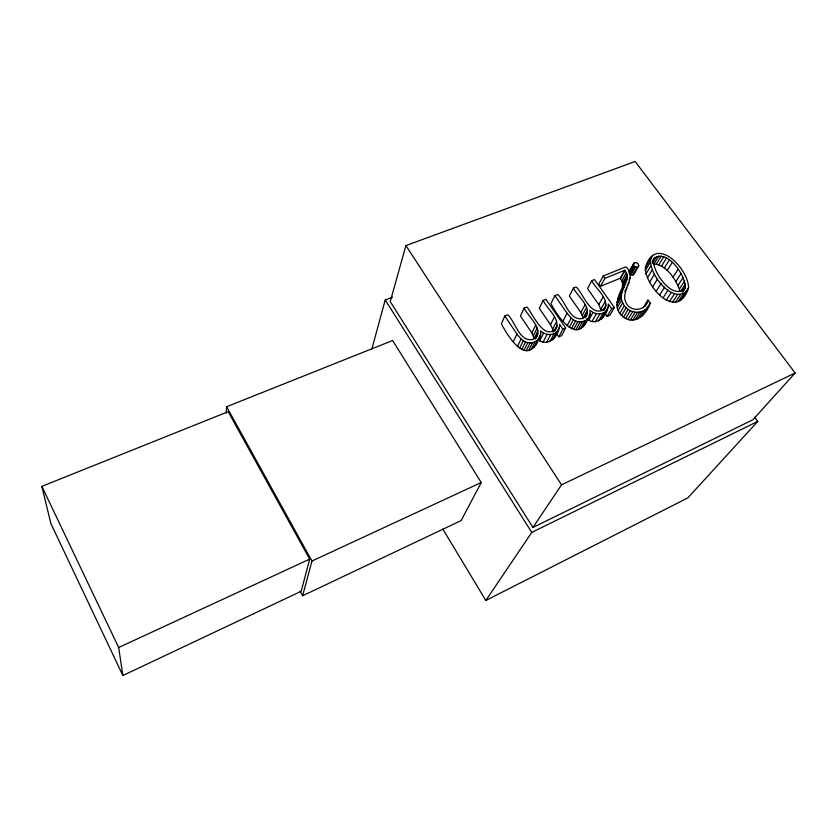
<?xml version="1.0" encoding="UTF-8"?>
<svg xmlns="http://www.w3.org/2000/svg" width="837" height="837" viewBox="0 0 837 837"><rect width="100%" height="100%" fill="white"/><g stroke="black" fill="none" stroke-linecap="round" stroke-linejoin="round"><path stroke-width="1.26" d="M633.316 263.969L633.735 265.789L635.555 267.097L637.616 267.045L638.767 265.779L638.254 263.958L636.507 262.692L634.446 262.703L628.723 271.983M688.558 287.719C688.61 268.74 654.921 233.523 645.317 267.84C645.473 287.237 678.075 321.931 688.558 287.719L685.974 291.611M687.669 290.24C672.352 305.955 646.865 271.899 650.966 257.398M648.905 305.756C642.91 316.03 626.808 313.362 622.749 302.753C616.304 291.726 633.044 280.541 624.747 270.257L604.879 278.344L600.516 286.306L598.863 283.984L603.205 276.001L625.877 266.794C637.574 277.204 620.782 290.02 625.553 301.634C629.319 312.661 646.112 311.531 647.964 300.044L650.182 303.099C647.2 314.001 634.467 325.698 623.492 317.139C610.142 307.305 620.73 290.041 626.944 279.401M586.695 318.751C596.823 327.581 608.813 314.66 608.3 303.977L611.627 308.675L607.139 316.428L604.502 312.693M537.72 339.33C548.109 348.318 560.005 335.281 559.534 324.348L562.841 329.171L558.781 336.851L556.166 333.021M226.157 413.133L226.618 406.74L392.637 340.523L481.244 482.52L461.156 520.572L302.628 595.766L300.138 591.173M622.372 287.321L622.529 282.822L620.217 278.24L624.747 270.257M603.655 310.548C611.46 299.792 595.798 289.309 591.769 280.646L594.49 279.548L614.358 307.524L609.849 315.277L607.139 316.428M554.816 331.044C562.579 319.943 547.22 309.47 543.108 300.42L545.933 299.28L565.676 327.989L561.585 335.668L558.781 336.851M309.669 559.126L301.226 591.246L122.872 675.522L50.89 523.596L41.85 486.36L228.187 411.678L309.669 559.126L118.676 647.514L122.872 675.522M604.921 308.33C591.508 319.661 582.95 292.919 576.18 286.986L573.439 288.095C576.829 295.754 595.264 309.638 583.515 318.238C569.735 322.36 565.414 301.09 557.693 294.498L554.889 295.639L550.966 303.559C555.37 312.808 576.097 344.886 585.91 321.398M585.105 324.39L589.405 316.658L590.2 313.655L589.97 310.265C594.626 314.785 603.487 315.549 607.317 309.627M684.99 288.545C687.01 276.346 666.566 247.281 653.509 259.125C651.573 270.801 672.132 300.901 684.99 288.545L683.065 291.454M302.628 595.766L311.95 561.041L226.618 406.74M371.858 349.008L385.229 299.97L392.543 297.166M405.924 245.576L390.241 301.602L532.939 527.456L752.85 419.797L795.15 372.999L635.137 161.478L405.924 245.576L561.533 484.853L532.939 527.456M556.772 327.309C544.803 343.128 532.395 313.069 526.933 307.001L524.088 308.152C527.592 316.02 545.933 330.521 533.713 339.131C519.62 343.473 515.425 321.586 507.735 314.796L504.826 315.978L501.373 323.825C506.259 333.356 524.945 365.204 536.548 343.076M535.952 345.126L539.802 337.478L540.702 334.382L540.535 330.897C545.326 335.616 554.418 336.192 558.384 330.176M602.87 317.38L603.718 314.848M682.5 298.003L683.39 295.503M554.366 337.855L555.308 335.25M524.088 308.152L520.457 316.03L531.861 332.938L534.111 338.514L537.929 330.814M513.311 341.747L516.921 334.047L504.826 315.978M517.392 346.675L521.053 339.006L516.921 334.047M644.061 313.477L650.182 303.099M519.547 348.391L523.23 340.732L521.053 339.006M543.108 300.42L539.29 308.33L550.474 324.683L552.702 329.087L553.058 332.163M521.765 349.594L525.469 341.956C530.491 344.049 537.072 342.323 539.802 337.478M531.861 332.938L535.649 325.195M524.046 350.295L527.781 342.668M533.347 335.7L537.155 327.978M526.4 350.504L530.156 342.877M528.817 350.19L532.594 342.574M535.23 339.006L537.95 333.524M536.119 338.096L537.208 335.909M531.286 349.385L535.094 341.758M534.079 347.627L537.919 340M538.494 338.765L540.702 334.382M539.76 340.785L543.631 333.105M634.54 266.595L629.926 274.588L632.971 275.028L634.08 272.883M550.474 324.683L554.418 316.909M543.171 342.051L547.084 334.382M573.439 288.095L569.359 296.036L580.847 312.525L583.169 317.955L587.428 310.182M552.702 329.087L556.689 321.345M546.676 342.302L550.62 334.643M554.314 330.981L557.17 325.467M549.982 341.486L553.968 333.827M552.598 339.927L556.605 332.268M557.034 331.944L559.325 327.549M562.998 321.021L567.067 313.237L554.889 295.639M567.078 325.823L571.2 318.081L567.067 313.237M591.769 280.646L587.522 288.619L598.769 304.563L601.322 310.841M569.212 327.497L573.355 319.765L571.2 318.081M571.399 328.679L575.563 320.958C580.397 322.998 586.831 321.418 589.405 316.658M580.847 312.525L585.073 304.71M573.638 329.37L577.833 321.659M582.353 315.214L586.611 307.42M575.929 329.579L580.146 321.868M578.273 329.286L582.51 321.586M585.073 317.244L587.511 312.808M585.628 317.338L586.842 315.12M580.658 328.512L584.917 320.801M588.976 315.863L590.2 313.655M583.347 326.817L587.626 319.096M588.714 320.184L593.035 312.431M598.769 304.563L603.163 296.727M592.062 321.418L596.425 313.676M601.039 308.853L605.465 301.038M595.473 321.68L599.867 313.948M620.499 278.627L625.03 270.654M602.86 310.611L606.03 305.055M603.78 310.171L605.674 306.834M598.675 320.895L603.1 313.164M621.797 280.782L626.348 272.82M601.186 319.399L608.175 307.085M622.529 282.822L627.091 274.871M629.278 271.889L634.446 262.703M622.707 284.946L627.279 277.005M629.131 273.793L633.735 265.789M619.495 294.739L624.057 286.861M630.931 275.08L635.555 267.097M617.696 299.196L622.247 291.349M629.152 279.788L630.303 277.811M616.859 302.481L621.41 294.655M632.971 275.028L637.616 267.045M627.175 285.825L629.142 282.435M633.735 274.526L638.767 265.779M616.754 305.16L621.316 297.344M624.831 291.443L626.798 288.064M617.151 307.817L621.724 300.023M618.156 310.527L622.749 302.753M645.317 267.84L650.056 259.826M650.286 259.48L652.672 255.463M619.861 313.352L624.465 305.599M645.201 270.769L649.951 262.776M652.305 261.562L654.691 257.555M645.892 274.138L650.652 266.176M652.326 263.467L656.522 256.446M621.567 315.423L626.202 307.692M658.792 255.881L653.979 263.906C667.476 265.507 676.17 279.903 680.314 291.726L685.451 283.921M623.492 317.139L628.148 309.408M647.367 277.926L652.159 269.974M656.365 263.979L661.209 255.965M625.626 318.468L630.303 310.757M658.897 264.701L663.762 256.697M649.648 282.1L654.471 274.191M627.97 319.431L632.667 311.73M661.575 266.072L666.472 258.078M630.407 319.985L635.126 312.285M652.745 286.693L657.6 278.805M664.348 268.049L669.276 260.077M632.835 320.079L637.585 312.389M635.252 319.724L640.023 312.034M643.14 307.796L647.964 300.044M644.793 306.321L646.855 303.004M667.162 270.592L672.121 262.63M637.658 318.928L642.45 311.228M656.25 291.192L661.157 283.345M640.232 317.516L645.045 309.826M642.366 315.706L647.2 307.995M659.682 294.948L664.63 287.133M672.927 277.382L677.96 269.472M663.019 297.951L667.999 290.157M675.846 281.598L680.899 273.72M666.262 300.201L671.284 292.416M678.043 285.386L683.138 277.539M669.422 301.676L674.465 293.913M679.539 288.765L684.656 280.939M672.467 302.387L677.551 294.645M682.343 291.328L685.545 286.453M675.417 302.345L680.523 294.593M682.49 292.113L683.777 290.167M678.252 301.529L683.39 293.777M680.784 300.012L685.942 292.259M442.825 529.047L485.816 600.474L531.767 532.416L757.778 421.398L754.692 417.192M757.778 421.398L687.92 497.827L485.816 600.474M561.533 484.853L795.15 372.999M311.95 561.041L481.244 482.52M562.841 329.171L565.676 327.989M611.627 308.675L614.358 307.524M600.516 286.306L620.217 278.24M629.842 270.717L630.826 270.518M573.355 319.765L575.563 320.958M523.23 340.732L525.469 341.956M603.205 276.001L604.879 278.344M385.229 299.97L531.767 532.416M41.85 486.36L118.676 647.514"/></g></svg>
